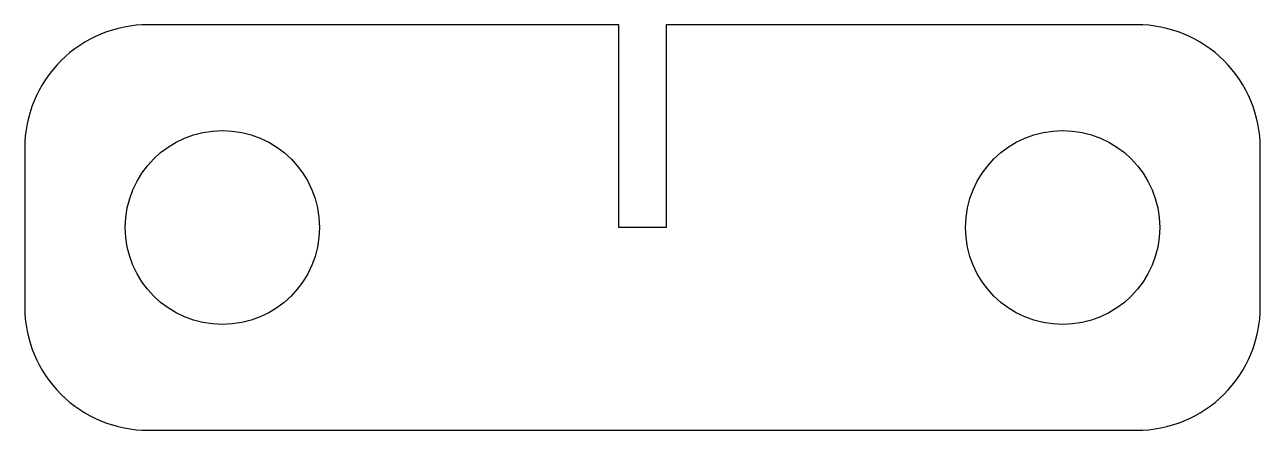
# Model space of a CAD drawing. Header units: millimetres. Extents: x 0 to 70, y 0 to 23.
import ezdxf

# ---------------------------------------------------------------- set-up
doc = ezdxf.new("R2010")
doc.units = ezdxf.units.MM

msp = doc.modelspace()

# ---------------------------------------------------------------- linework, layer by layer
msp.add_lwpolyline([(70, 16, 0.414214), (63, 23), (36.35, 23), (36.35, 11.5), (33.65, 11.5), (33.65, 23), (7, 23, 0.414214), (0, 16), (0, 7, 0.414214), (7, 0), (63, 0, 0.414214), (70, 7)], format="xyb", close=True)
for centre in [(11.2, 11.5), (58.8, 11.5)]:
    msp.add_circle(centre, 5.5)

doc.saveas('drawing.dxf')
